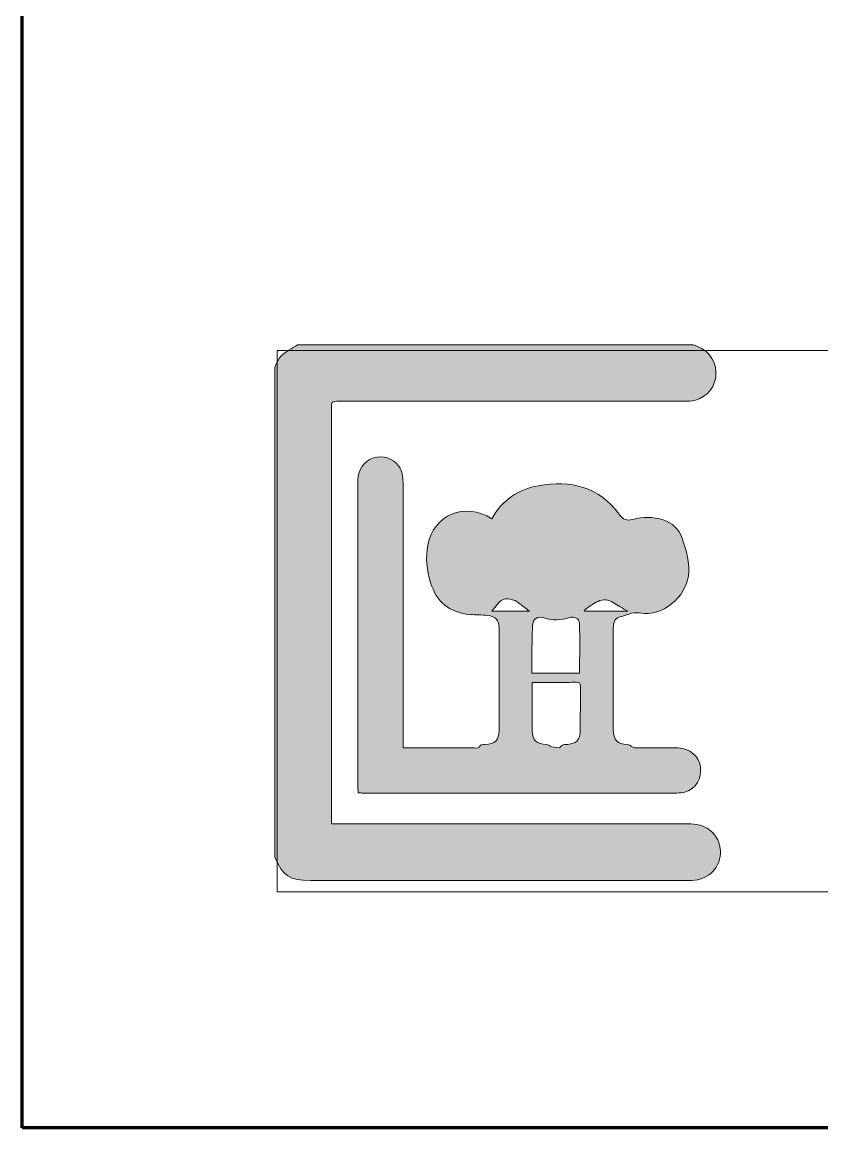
# Model space of a CAD drawing. Header units: centimetres. Extents: x -6 to 174, y -90 to 30.
# Drawn here: x -5.86 to 3.42, y -90.15 to -77.32 of the extents above; entities that cross this region are included whole.
import ezdxf

# ---------------------------------------------------------------- set-up
doc = ezdxf.new("R2010")
doc.units = ezdxf.units.CM
doc.header["$MEASUREMENT"] = 0
doc.layers.add('Capa 1', color=7, linetype='Continuous', lineweight=0)
picture_1 = doc.add_image_def('image2.png', size_in_pixel=(3291, 742))

# ---------------------------------------------------------------- blocks, each defined once
blk = doc.blocks.new('Block_2')
at = {"layer": 'Capa 1', "true_color": 0x000000, "transparency": 33554687}
h = blk.add_hatch(color=18, dxfattribs=at)
edge = h.paths.add_edge_path()
edge.add_spline(control_points=[(1.926, -81.062), (1.939, -81.068), (1.953, -81.075), (1.968, -81.08), (2.123, -81.135), (2.207, -81.277), (2.186, -81.445), (2.167, -81.589), (2.038, -81.705), (1.885, -81.716), (1.855, -81.717), (1.825, -81.718), (1.796, -81.718), (0.469, -81.718), (-0.858, -81.718), (-2.184, -81.718), (-2.272, -81.718), (-2.272, -81.718), (-2.272, -81.808), (-2.272, -83.385), (-2.272, -84.961), (-2.272, -86.536), (-2.272, -86.561), (-2.272, -86.587), (-2.272, -86.621), (-2.239, -86.621), (-2.212, -86.621), (-2.185, -86.621), (-0.824, -86.621), (0.535, -86.621), (1.896, -86.621), (2.088, -86.621), (2.231, -86.749), (2.241, -86.93), (2.252, -87.12), (2.107, -87.271), (1.908, -87.277), (1.858, -87.278), (1.809, -87.277), (1.759, -87.277), (0.334, -87.277), (-1.092, -87.277), (-2.517, -87.277), (-2.759, -87.277), (-2.834, -87.227), (-2.928, -87.008), (-2.928, -85.114), (-2.928, -83.218), (-2.928, -81.323), (-2.905, -81.279), (-2.891, -81.224), (-2.857, -81.192), (-2.801, -81.141), (-2.731, -81.105), (-2.667, -81.062), (-1.136, -81.062), (0.394, -81.062), (1.926, -81.062)], knot_values=[0, 0, 0, 0, 1, 1, 1, 2, 2, 2, 3, 3, 3, 4, 4, 4, 5, 5, 5, 6, 6, 6, 7, 7, 7, 8, 8, 8, 9, 9, 9, 10, 10, 10, 11, 11, 11, 12, 12, 12, 13, 13, 13, 14, 14, 14, 15, 15, 15, 16, 16, 16, 17, 17, 17, 18, 18, 18, 19, 19, 19, 19], degree=3, periodic=0)
h = blk.add_hatch(color=18, dxfattribs=at)
edge = h.paths.add_edge_path()
edge.add_spline(control_points=[(0.025, -84.154), (-0.023, -84.117), (-0.061, -84.088), (-0.097, -84.06), (-0.111, -84.05), (-0.125, -84.036), (-0.14, -84.03), (-0.222, -83.999), (-0.293, -83.997), (-0.346, -84.071), (-0.365, -84.098), (-0.388, -84.124), (-0.412, -84.154), (-0.269, -84.154), (-0.13, -84.154), (0.025, -84.154)], knot_values=[0, 0, 0, 0, 1, 1, 1, 2, 2, 2, 3, 3, 3, 4, 4, 4, 5, 5, 5, 5], degree=3, periodic=0)
edge = h.paths.add_edge_path()
edge.add_spline(control_points=[(1.165, -84.153), (1.107, -84.118), (1.05, -84.091), (1.001, -84.055), (0.942, -84.013), (0.879, -84.014), (0.821, -84.039), (0.764, -84.063), (0.713, -84.106), (0.66, -84.142), (0.662, -84.145), (0.663, -84.149), (0.665, -84.153), (0.83, -84.153), (0.994, -84.153), (1.165, -84.153)], knot_values=[0, 0, 0, 0, 1, 1, 1, 2, 2, 2, 3, 3, 3, 4, 4, 4, 5, 5, 5, 5], degree=3, periodic=0)
edge = h.paths.add_edge_path()
edge.add_spline(control_points=[(0.607, -84.872), (0.607, -84.677), (0.611, -84.484), (0.606, -84.292), (0.604, -84.237), (0.543, -84.21), (0.49, -84.227), (0.392, -84.258), (0.294, -84.264), (0.193, -84.232), (0.113, -84.206), (0.065, -84.238), (0.061, -84.325), (0.055, -84.433), (0.055, -84.542), (0.053, -84.651), (0.053, -84.723), (0.053, -84.796), (0.053, -84.872), (0.243, -84.872), (0.426, -84.872), (0.607, -84.872)], knot_values=[0, 0, 0, 0, 1, 1, 1, 2, 2, 2, 3, 3, 3, 4, 4, 4, 5, 5, 5, 6, 6, 6, 7, 7, 7, 7], degree=3, periodic=0)
edge = h.paths.add_edge_path()
edge.add_spline(control_points=[(0.057, -84.979), (0.057, -85.171), (0.052, -85.356), (0.058, -85.54), (0.062, -85.659), (0.106, -85.694), (0.225, -85.701), (0.244, -85.702), (0.262, -85.723), (0.281, -85.726), (0.316, -85.732), (0.375, -85.746), (0.383, -85.731), (0.407, -85.692), (0.438, -85.702), (0.469, -85.699), (0.568, -85.689), (0.608, -85.654), (0.612, -85.554), (0.617, -85.376), (0.615, -85.198), (0.617, -85.02), (0.618, -84.985), (0.601, -84.978), (0.57, -84.978), (0.501, -84.979), (0.431, -84.979), (0.363, -84.979), (0.262, -84.979), (0.162, -84.979), (0.057, -84.979)], knot_values=[0, 0, 0, 0, 1, 1, 1, 2, 2, 2, 3, 3, 3, 4, 4, 4, 5, 5, 5, 6, 6, 6, 7, 7, 7, 8, 8, 8, 9, 9, 9, 10, 10, 10, 10], degree=3, periodic=0)
edge = h.paths.add_edge_path()
edge.add_spline(control_points=[(-0.412, -83.082), (-0.291, -82.864), (-0.107, -82.737), (0.132, -82.697), (0.502, -82.634), (0.831, -82.706), (1.065, -83.027), (1.113, -83.092), (1.148, -83.108), (1.225, -83.088), (1.34, -83.058), (1.46, -83.056), (1.576, -83.094), (1.685, -83.129), (1.759, -83.199), (1.797, -83.308), (1.844, -83.451), (1.889, -83.592), (1.869, -83.748), (1.839, -83.976), (1.579, -84.224), (1.304, -84.174), (1.218, -84.159), (1.142, -84.204), (1.063, -84.224), (1.011, -84.238), (0.998, -84.294), (0.998, -84.347), (0.998, -84.479), (0.998, -84.612), (0.998, -84.744), (0.998, -85.005), (0.998, -85.266), (0.998, -85.527), (0.998, -85.649), (1.043, -85.694), (1.164, -85.701), (1.185, -85.702), (1.204, -85.721), (1.225, -85.73), (1.24, -85.736), (1.258, -85.739), (1.274, -85.739), (1.432, -85.74), (1.59, -85.739), (1.749, -85.74), (1.883, -85.742), (1.991, -85.834), (2.008, -85.956), (2.028, -86.095), (1.956, -86.214), (1.828, -86.251), (1.799, -86.26), (1.766, -86.263), (1.734, -86.263), (0.522, -86.263), (-0.69, -86.263), (-1.902, -86.263), (-1.921, -86.263), (-1.94, -86.261), (-1.962, -86.259), (-1.963, -86.238), (-1.965, -86.221), (-1.965, -86.203), (-1.965, -85.013), (-1.965, -83.823), (-1.965, -82.632), (-1.965, -82.508), (-1.894, -82.409), (-1.785, -82.374), (-1.675, -82.34), (-1.556, -82.38), (-1.489, -82.472), (-1.448, -82.53), (-1.442, -82.595), (-1.442, -82.664), (-1.442, -83.601), (-1.442, -84.538), (-1.442, -85.475), (-1.442, -85.562), (-1.442, -85.649), (-1.442, -85.74), (-1.379, -85.74), (-1.323, -85.74), (-1.268, -85.74), (-1.051, -85.74), (-0.833, -85.74), (-0.616, -85.74), (-0.589, -85.74), (-0.557, -85.751), (-0.543, -85.709), (-0.54, -85.702), (-0.511, -85.701), (-0.494, -85.7), (-0.371, -85.694), (-0.329, -85.655), (-0.328, -85.534), (-0.327, -85.139), (-0.327, -84.743), (-0.328, -84.348), (-0.328, -84.257), (-0.367, -84.214), (-0.458, -84.203), (-0.526, -84.195), (-0.595, -84.196), (-0.663, -84.191), (-0.898, -84.172), (-1.055, -84.046), (-1.124, -83.819), (-1.167, -83.677), (-1.181, -83.531), (-1.154, -83.386), (-1.088, -83.034), (-0.722, -82.882), (-0.412, -83.082)], knot_values=[0, 0, 0, 0, 1, 1, 1, 2, 2, 2, 3, 3, 3, 4, 4, 4, 5, 5, 5, 6, 6, 6, 7, 7, 7, 8, 8, 8, 9, 9, 9, 10, 10, 10, 11, 11, 11, 12, 12, 12, 13, 13, 13, 14, 14, 14, 15, 15, 15, 16, 16, 16, 17, 17, 17, 18, 18, 18, 19, 19, 19, 20, 20, 20, 21, 21, 21, 22, 22, 22, 23, 23, 23, 24, 24, 24, 25, 25, 25, 26, 26, 26, 27, 27, 27, 28, 28, 28, 29, 29, 29, 30, 30, 30, 31, 31, 31, 32, 32, 32, 33, 33, 33, 34, 34, 34, 35, 35, 35, 36, 36, 36, 37, 37, 37, 38, 38, 38, 38], degree=3, periodic=0)
at = {"layer": 'Capa 1'}
for points, knots in [([(1.926, -81.062), (1.939, -81.068), (1.953, -81.075), (1.968, -81.08), (2.123, -81.135), (2.207, -81.277), (2.186, -81.445), (2.167, -81.589), (2.038, -81.705), (1.885, -81.716), (1.855, -81.717), (1.825, -81.718), (1.796, -81.718), (0.469, -81.718), (-0.858, -81.718), (-2.184, -81.718), (-2.272, -81.718), (-2.272, -81.718), (-2.272, -81.808), (-2.272, -83.385), (-2.272, -84.961), (-2.272, -86.536), (-2.272, -86.561), (-2.272, -86.587), (-2.272, -86.621), (-2.239, -86.621), (-2.212, -86.621), (-2.185, -86.621), (-0.824, -86.621), (0.535, -86.621), (1.896, -86.621), (2.088, -86.621), (2.231, -86.749), (2.241, -86.93), (2.252, -87.12), (2.107, -87.271), (1.908, -87.277), (1.858, -87.278), (1.809, -87.277), (1.759, -87.277), (0.334, -87.277), (-1.092, -87.277), (-2.517, -87.277), (-2.759, -87.277), (-2.834, -87.227), (-2.928, -87.008), (-2.928, -85.114), (-2.928, -83.218), (-2.928, -81.323), (-2.905, -81.279), (-2.891, -81.224), (-2.857, -81.192), (-2.801, -81.141), (-2.731, -81.105), (-2.667, -81.062), (-1.136, -81.062), (0.394, -81.062), (1.926, -81.062)], [0, 0, 0, 0, 1, 1, 1, 2, 2, 2, 3, 3, 3, 4, 4, 4, 5, 5, 5, 6, 6, 6, 7, 7, 7, 8, 8, 8, 9, 9, 9, 10, 10, 10, 11, 11, 11, 12, 12, 12, 13, 13, 13, 14, 14, 14, 15, 15, 15, 16, 16, 16, 17, 17, 17, 18, 18, 18, 19, 19, 19, 19]), ([(-0.412, -83.082), (-0.291, -82.864), (-0.107, -82.737), (0.132, -82.697), (0.502, -82.634), (0.831, -82.706), (1.065, -83.027), (1.113, -83.092), (1.148, -83.108), (1.225, -83.088), (1.34, -83.058), (1.46, -83.056), (1.576, -83.094), (1.685, -83.129), (1.759, -83.199), (1.797, -83.308), (1.844, -83.451), (1.889, -83.592), (1.869, -83.748), (1.839, -83.976), (1.579, -84.224), (1.304, -84.174), (1.218, -84.159), (1.142, -84.204), (1.063, -84.224), (1.011, -84.238), (0.998, -84.294), (0.998, -84.347), (0.998, -84.479), (0.998, -84.612), (0.998, -84.744), (0.998, -85.005), (0.998, -85.266), (0.998, -85.527), (0.998, -85.649), (1.043, -85.694), (1.164, -85.701), (1.185, -85.702), (1.204, -85.721), (1.225, -85.73), (1.24, -85.736), (1.258, -85.739), (1.274, -85.739), (1.432, -85.74), (1.59, -85.739), (1.749, -85.74), (1.883, -85.742), (1.991, -85.834), (2.008, -85.956), (2.028, -86.095), (1.956, -86.214), (1.828, -86.251), (1.799, -86.26), (1.766, -86.263), (1.734, -86.263), (0.522, -86.263), (-0.69, -86.263), (-1.902, -86.263), (-1.921, -86.263), (-1.94, -86.261), (-1.962, -86.259), (-1.963, -86.238), (-1.965, -86.221), (-1.965, -86.203), (-1.965, -85.013), (-1.965, -83.823), (-1.965, -82.632), (-1.965, -82.508), (-1.894, -82.409), (-1.785, -82.374), (-1.675, -82.34), (-1.556, -82.38), (-1.489, -82.472), (-1.448, -82.53), (-1.442, -82.595), (-1.442, -82.664), (-1.442, -83.601), (-1.442, -84.538), (-1.442, -85.475), (-1.442, -85.562), (-1.442, -85.649), (-1.442, -85.74), (-1.379, -85.74), (-1.323, -85.74), (-1.268, -85.74), (-1.051, -85.74), (-0.833, -85.74), (-0.616, -85.74), (-0.589, -85.74), (-0.557, -85.751), (-0.543, -85.709), (-0.54, -85.702), (-0.511, -85.701), (-0.494, -85.7), (-0.371, -85.694), (-0.329, -85.655), (-0.328, -85.534), (-0.327, -85.139), (-0.327, -84.743), (-0.328, -84.348), (-0.328, -84.257), (-0.367, -84.214), (-0.458, -84.203), (-0.526, -84.195), (-0.595, -84.196), (-0.663, -84.191), (-0.898, -84.172), (-1.055, -84.046), (-1.124, -83.819), (-1.167, -83.677), (-1.181, -83.531), (-1.154, -83.386), (-1.088, -83.034), (-0.722, -82.882), (-0.412, -83.082)], [0, 0, 0, 0, 1, 1, 1, 2, 2, 2, 3, 3, 3, 4, 4, 4, 5, 5, 5, 6, 6, 6, 7, 7, 7, 8, 8, 8, 9, 9, 9, 10, 10, 10, 11, 11, 11, 12, 12, 12, 13, 13, 13, 14, 14, 14, 15, 15, 15, 16, 16, 16, 17, 17, 17, 18, 18, 18, 19, 19, 19, 20, 20, 20, 21, 21, 21, 22, 22, 22, 23, 23, 23, 24, 24, 24, 25, 25, 25, 26, 26, 26, 27, 27, 27, 28, 28, 28, 29, 29, 29, 30, 30, 30, 31, 31, 31, 32, 32, 32, 33, 33, 33, 34, 34, 34, 35, 35, 35, 36, 36, 36, 37, 37, 37, 38, 38, 38, 38]), ([(0.025, -84.154), (-0.023, -84.117), (-0.061, -84.088), (-0.097, -84.06), (-0.111, -84.05), (-0.125, -84.036), (-0.14, -84.03), (-0.222, -83.999), (-0.293, -83.997), (-0.346, -84.071), (-0.365, -84.098), (-0.388, -84.124), (-0.412, -84.154), (-0.269, -84.154), (-0.13, -84.154), (0.025, -84.154)], [0, 0, 0, 0, 1, 1, 1, 2, 2, 2, 3, 3, 3, 4, 4, 4, 5, 5, 5, 5]), ([(1.165, -84.153), (1.107, -84.118), (1.05, -84.091), (1.001, -84.055), (0.942, -84.013), (0.879, -84.014), (0.821, -84.039), (0.764, -84.063), (0.713, -84.106), (0.66, -84.142), (0.662, -84.145), (0.663, -84.149), (0.665, -84.153), (0.83, -84.153), (0.994, -84.153), (1.165, -84.153)], [0, 0, 0, 0, 1, 1, 1, 2, 2, 2, 3, 3, 3, 4, 4, 4, 5, 5, 5, 5]), ([(0.607, -84.872), (0.607, -84.677), (0.611, -84.484), (0.606, -84.292), (0.604, -84.237), (0.543, -84.21), (0.49, -84.227), (0.392, -84.258), (0.294, -84.264), (0.193, -84.232), (0.113, -84.206), (0.065, -84.238), (0.061, -84.325), (0.055, -84.433), (0.055, -84.542), (0.053, -84.651), (0.053, -84.723), (0.053, -84.796), (0.053, -84.872), (0.243, -84.872), (0.426, -84.872), (0.607, -84.872)], [0, 0, 0, 0, 1, 1, 1, 2, 2, 2, 3, 3, 3, 4, 4, 4, 5, 5, 5, 6, 6, 6, 7, 7, 7, 7]), ([(0.057, -84.979), (0.057, -85.171), (0.052, -85.356), (0.058, -85.54), (0.062, -85.659), (0.106, -85.694), (0.225, -85.701), (0.244, -85.702), (0.262, -85.723), (0.281, -85.726), (0.316, -85.732), (0.375, -85.746), (0.383, -85.731), (0.407, -85.692), (0.438, -85.702), (0.469, -85.699), (0.568, -85.689), (0.608, -85.654), (0.612, -85.554), (0.617, -85.376), (0.615, -85.198), (0.617, -85.02), (0.618, -84.985), (0.601, -84.978), (0.57, -84.978), (0.501, -84.979), (0.431, -84.979), (0.363, -84.979), (0.262, -84.979), (0.162, -84.979), (0.057, -84.979)], [0, 0, 0, 0, 1, 1, 1, 2, 2, 2, 3, 3, 3, 4, 4, 4, 5, 5, 5, 6, 6, 6, 7, 7, 7, 8, 8, 8, 9, 9, 9, 10, 10, 10, 10])]:
    blk.add_open_spline(points, degree=3, knots=knots, dxfattribs=at)
blk = doc.blocks.new('Block_1')
at = {"layer": 'Capa 1'}
blk.add_blockref('Block_2', (0, 0), dxfattribs=at)
blk = doc.blocks.new('Block_0')
at = {"layer": 'Capa 1'}
blk.add_blockref('Block_1', (0, 0), dxfattribs=at)
image = blk.add_image(picture_1, insert=(-2.902, -87.411), size_in_units=(27.864, 6.282), dxfattribs=at)

msp = doc.modelspace()

# ---------------------------------------------------------------- linework, layer by layer
at = {"layer": 'Capa 1', "color": 18, "lineweight": 211, "true_color": 0x000000}
msp.add_lwpolyline([(-5.86, -90.148), (-5.86, -30.149), (174.137, -30.149), (174.137, -90.148), (-5.86, -90.148)], dxfattribs=at)
msp.add_open_spline([(39.137, -90.146), (39.137, -65.294), (18.99, -45.148), (-5.862, -45.148)], degree=3, dxfattribs=at)

# ---------------------------------------------------------------- block references
at = {"layer": 'Capa 1'}
msp.add_blockref('Block_0', (0, 0), dxfattribs=at)

doc.saveas('drawing.dxf')
